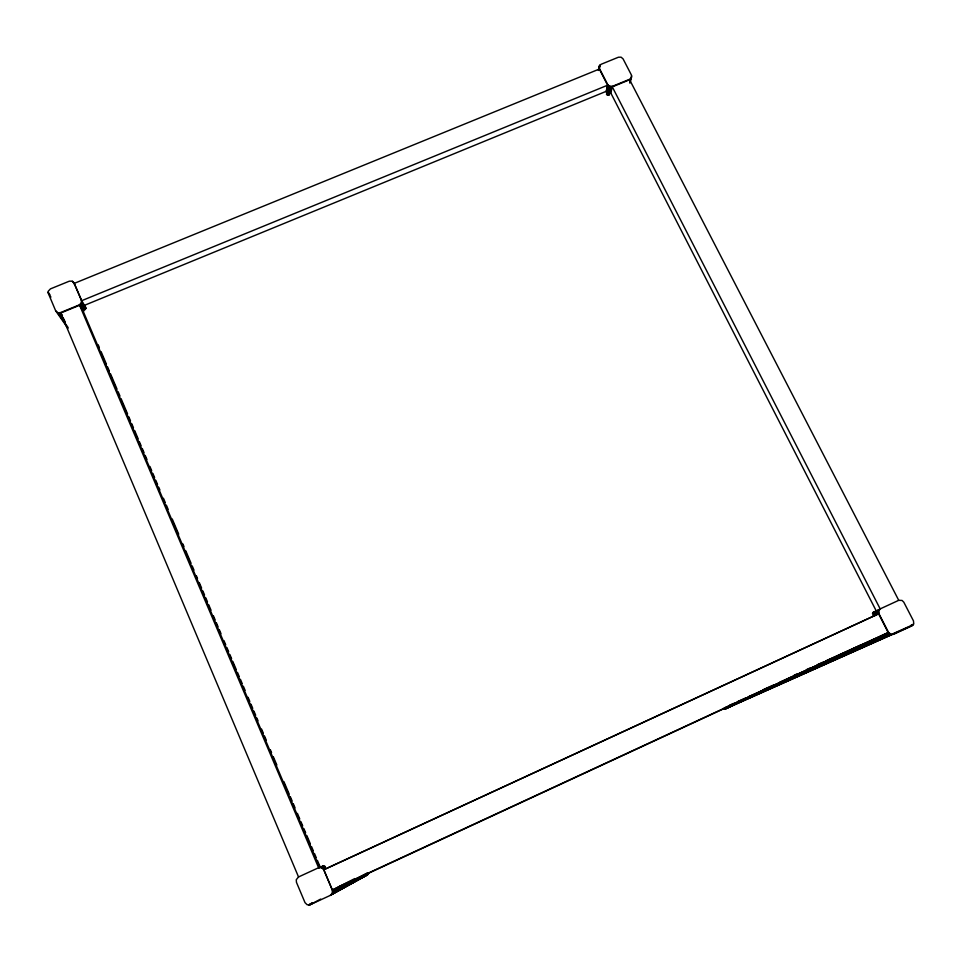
<?xml version="1.0" encoding="UTF-8"?>
<svg xmlns="http://www.w3.org/2000/svg" width="962" height="962" viewBox="0 0 962 962"><rect width="100%" height="100%" fill="white"/><g stroke="black" fill="none" stroke-linecap="round" stroke-linejoin="round"><path stroke-width="1.44" d="M298.533 876.959L60.738 313.011L79.605 305.267L318.602 867.724L298.533 876.959L296.26 879.725L296.452 882.322L305.026 902.657L307.203 904.785L310.233 904.677L330.267 895.406L332.371 893.121L332.323 890.018L323.785 869.732L321.536 867.64L318.518 867.748L324.362 866.329M81.433 300.3L81.373 302.946L79.353 304.87L60.462 312.614L58.093 312.818L55.688 310.846L48.353 293.434L48.244 291.221L50.445 288.877L69.288 281.193L72.102 281.132L73.846 282.539L81.433 300.3L85.714 307.455M629.761 79.221L612.421 86.327L609.319 86.195L607.756 84.668L599.458 68.494L599.314 66.053L601.106 64.286L618.41 57.227L621.079 57.167L623.063 58.862L631.397 74.988L631.541 77.441L629.617 79.762L612.289 86.869L880.17 608.898L898.736 600.324L902.055 600.444L903.799 602.188L913.467 620.887L913.744 623.749L911.904 625.841L893.638 634.307L891.257 634.535L888.563 632.431L878.931 613.66L878.679 610.798L880.507 608.73L873.039 612.662M330.267 895.406L367.123 875.035L368.59 872.967L332.624 892.087M598.352 70.442L599.494 65.669M599.085 68.254L599.735 65.32M599.049 69.396L600.336 64.719M612.421 86.327L610.798 92.989L607.683 94.276L606.18 91.342L607.756 84.668M606.529 92.677L608.249 85.39M606.385 91.727L607.972 85.053M606.493 94.432L608.573 85.702M606.854 94.697L608.934 85.979M607.238 94.925L609.319 86.195M607.659 95.106L609.74 86.376M608.092 95.226L610.185 86.508M608.537 95.298L610.642 86.58M608.994 95.322L611.098 86.604M609.8 93.831L611.555 86.568M629.701 82.852L630.856 78.499M630.134 82.828L631.685 75.794M738.275 702.753L725.528 709.03L722.883 708.585M331.144 894.84L367.676 874.686M331.529 894.48L367.917 874.458M331.866 894.059L368.121 874.193M332.155 893.614L368.302 873.917M332.371 893.121L368.434 873.616M310.233 904.677L320.671 899.073M332.527 892.616L368.53 873.292M309.235 904.989L313.179 902.873M308.718 905.05L312.686 902.933M309.523 904.328L312.181 902.909M332.648 891.558L367.316 873.304M332.611 891.028L367.243 872.991M872.426 613.359L879.376 609.571M873.532 613.083L878.679 610.798M898.736 600.324L629.617 79.762M873.243 613.984L878.559 611.267M873.183 614.465L878.51 611.748M879.28 613.515L323.785 869.732L332.323 890.018L354.846 878.559M873.195 614.946L878.522 612.241M873.28 615.427L878.595 612.722M323.785 869.732L878.931 613.66M338.383 886.94L861.014 644.913M332.407 889.982L888.203 632.587L878.595 613.828M355.844 880.254L367.123 875.035M79.353 304.87L82.564 309.8L319.612 867.483L323.893 865.668L320.334 867.303L317.388 860.389M794.131 675.24L796.861 674.001M806.421 669.672L810.509 667.82M817.339 664.718L822.799 662.253M825.528 661.014L888.563 632.431M763.371 689.598L772.919 685.281M779.737 682.19L888.816 632.864M729.473 705.278L733.573 703.426M737.662 701.587L745.851 697.883M748.58 696.656L889.128 633.261M724.242 707.972L889.477 633.621M724.494 708.176L889.886 633.934M723.4 708.958L890.319 634.186M723.689 709.078L890.776 634.391M910.834 625.42L913.563 624.194M724.001 709.174L913.335 624.615M724.314 709.222L891.738 634.619M724.626 709.234L912.71 625.324M82.564 309.8L85.967 308.405L84.632 305.267L606.18 91.342M74.314 283.357L599.338 69.048L607.623 85.209L81.686 300.697L74.05 282.948M323.46 869.287L324.735 869.468M322.438 868.133L325.264 867.411M322.005 867.856L324.843 867.135M321.536 867.64L324.386 866.93M321.043 867.483L325.348 866.425M319.504 867.435L323.869 866.377M55.688 310.846L68.001 328.427M58.562 312.89L64.574 321.452M57.636 312.674L67.977 327.369M59.524 312.866L63.817 318.987M59.043 312.915L65.055 321.476M60.462 312.614L62.434 315.428M48.1 292.111L49.808 294.576M48.124 292.568L50.914 297.114M80.195 304.401L84.283 310.69M80.88 303.739L84.151 308.778M80.555 304.088L83.826 309.127M81.542 302.513L85.594 308.79M81.373 302.946L85.462 309.259M81.157 303.355L85.245 309.668M81.686 301.623L85.69 308.345M72.523 281.313L74.134 283.838M610.798 92.989L876.238 610.918L872.955 612.433L874.674 615.812M98.208 344.841L99.375 347.607M101.142 351.755L106.433 364.189M107.612 366.955L109.367 371.104M110.546 373.869L117.015 389.069M118.182 391.835L119.949 395.983M121.128 398.749L127.585 413.949M128.764 416.714L130.519 420.863M131.698 423.629L133.465 427.765M134.644 430.531L138.167 438.828M139.334 441.594L141.101 445.743M142.28 448.508L144.035 452.645M145.214 455.411L146.982 459.559M149.916 466.474L151.683 470.622M152.85 473.388L154.617 477.525M155.796 480.291L157.552 484.439M158.73 487.205L159.908 489.971M163.432 498.256L165.199 502.404M166.366 505.17L168.134 509.319M172.246 518.999L178.716 534.199M182.828 543.879L183.995 546.632M185.762 550.781L191.053 563.227M192.232 565.993L193.987 570.129M196.344 575.661L197.511 578.427M199.278 582.575L201.623 588.107M202.802 590.872L204.569 595.009M205.748 597.775L207.503 601.923M208.682 604.689L211.027 610.221M213.384 615.752L215.139 619.889M216.318 622.654L218.085 626.803M219.264 629.569L221.019 633.717M223.954 640.62L225.721 644.768M226.9 647.534L228.655 651.683M229.834 654.449L231.601 658.597M232.768 661.363L236.303 669.648M237.47 672.414L239.237 676.563M240.416 679.328L242.171 683.477M243.35 686.243L245.118 690.379M248.052 697.294L249.819 701.442M250.986 704.208L252.753 708.357M253.932 711.122L255.688 715.259M256.866 718.025L258.044 720.791M261.568 729.088L263.335 733.236M264.502 736.002L266.27 740.139M270.382 749.819L271.561 752.585M273.316 756.733L276.852 765.018M283.898 781.613L289.189 794.047M290.368 796.813L292.123 800.961M293.302 803.727L295.057 807.864M297.414 813.395L299.759 818.927M300.938 821.692L302.705 825.841M303.872 828.607L305.639 832.743M306.818 835.509L310.341 843.806M311.52 846.572L313.275 850.721M314.454 853.486L316.221 857.623M323.196 865.824L324.531 868.999"/></g></svg>
